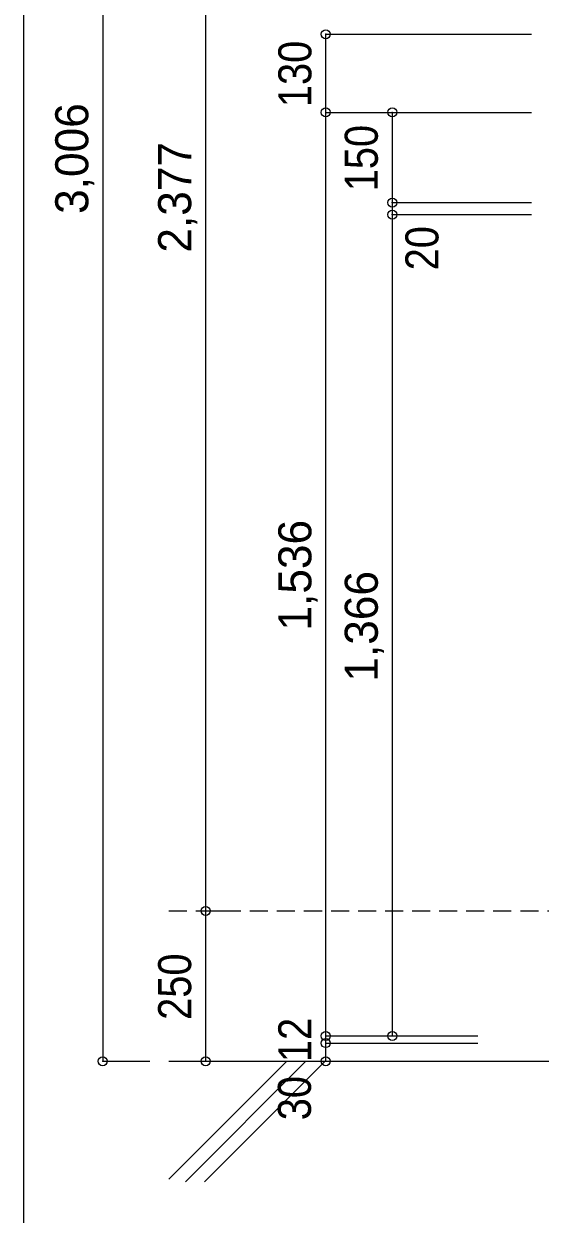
# Model space of a CAD drawing. Units: millimetres at full size, sheet at 1:15. Extents: x -31727 to 34047, y 3005 to 21987.
# Drawn here: x -4804 to -3945, y 15775 to 17755 of the extents above; entities that cross this region are included whole.
import ezdxf
from ezdxf.enums import TextEntityAlignment as Align

# ---------------------------------------------------------------- set-up
doc = ezdxf.new("R2010")
doc.units = ezdxf.units.MM
doc.header["$LTSCALE"] = 15
doc.header["$PDMODE"] = 32
doc.header["$PDSIZE"] = 15
doc.linetypes.add('DASHED2', pattern=[3, 2, -1])
doc.layers.add('0-0', color=5, linetype='Continuous', lineweight=9)
doc.layers.add('4-0', color=5, linetype='Continuous', lineweight=9)
doc.styles.add('Ｄ ゴシック', font='')
doc.styles.get('Ｄ ゴシック').set_extended_font_data('Ｄ ゴシック')

msp = doc.modelspace()

# ---------------------------------------------------------------- linework, layer by layer
at = {"layer": '0-0'}
msp.add_line((-4804.45, 13762.9), (-4804.45, 21852.77), dxfattribs=at)
at = {"layer": '4-0', "color": 3}
for p, q in [((-4673.15, 19035.68), (-4673.15, 16029.68)), ((-4501.99, 18656.68), (-4501.99, 16279.68)), ((-4302, 17607.68), (-4302, 17737.68)), ((-4302, 17737.68), (-3959.6, 17737.68)), ((-4302, 16071.68), (-4302, 17607.68)), ((-4302, 17607.68), (-3959.6, 17607.68)), ((-4191.44, 17607.68), (-4191.44, 17457.68)), ((-4191.44, 17607.68), (-3959.6, 17607.68)), ((-4191.44, 17457.68), (-4191.44, 17437.68)), ((-4191.44, 17457.68), (-3959.6, 17457.68)), ((-4191.44, 17437.68), (-4191.44, 16071.68)), ((-4191.44, 17437.68), (-3959.6, 17437.68)), ((-4501.99, 16279.68), (-4459.2, 16279.68)), ((-4501.99, 16279.68), (-4501.99, 16029.68)), ((-4302, 16059.68), (-4302, 16071.68)), ((-4302, 16071.68), (-4049.16, 16071.68)), ((-4302, 16029.68), (-4302, 16059.68)), ((-4302, 16059.68), (-4049.16, 16059.68)), ((-4191.44, 16071.68), (-4049.16, 16071.68)), ((-4673.15, 16029.68), (-4594.7, 16029.68)), ((-4563.31, 16029.68), (804.07, 16029.68)), ((-4501.99, 16029.68), (-4459.2, 16029.68)), ((-4302, 16029.68), (-4049.16, 16029.68))]:
    msp.add_line(p, q, dxfattribs=at)
at = {"layer": '4-0', "color": 3, "linetype": 'DASHED2'}
msp.add_line((-4563.31, 16279.68), (804.07, 16279.68), dxfattribs=at)
at = {"layer": '4-0', "color": 1, "lineweight": 5}
for p, q in [((-4563.31, 15833.19), (-4366.82, 16029.68)), ((-4535.54, 15829.14), (-4335, 16029.68)), ((-4503.72, 15829.14), (-4303.18, 16029.68))]:
    msp.add_line(p, q, dxfattribs=at)
at = {"layer": '4-0', "color": 3}
for p in [(-4302, 17737.68), (-4302, 17607.68), (-4191.44, 17607.68), (-4191.44, 17457.68), (-4191.44, 17437.68), (-4501.99, 16279.68), (-4302, 16071.68), (-4191.44, 16071.68), (-4302, 16059.68), (-4673.15, 16029.68), (-4501.99, 16029.68), (-4302, 16029.68)]:
    msp.add_point(p, dxfattribs=at)

# ---------------------------------------------------------------- texts
at = {"layer": '4-0', "color": 3, "style": 'Ｄ ゴシック', "width": 0.9}
for s, p in [('130', (-4309.5, 17616.43)), ('150', (-4198.94, 17476.43)), ('20', (-4098.08, 17344.98)), ('250', (-4509.49, 16098.43)), ('12', (-4309.5, 16028.18)), ('30', (-4310.18, 15931.46))]:
    msp.add_text(s, height=54.99, rotation=90, dxfattribs=at).set_placement(p, align=Align.BOTTOM_LEFT)
at = {"layer": '4-0', "color": 3, "style": 'Ｄ ゴシック'}
for s, p in [('3,006', (-4680.65, 17438.93)), ('2,377', (-4509.49, 17374.43)), ('1,536', (-4309.5, 16745.93)), ('1,366', (-4198.94, 16660.93))]:
    msp.add_text(s, height=54.99, rotation=90, dxfattribs=at).set_placement(p, align=Align.BOTTOM_LEFT)

doc.saveas('drawing.dxf')
